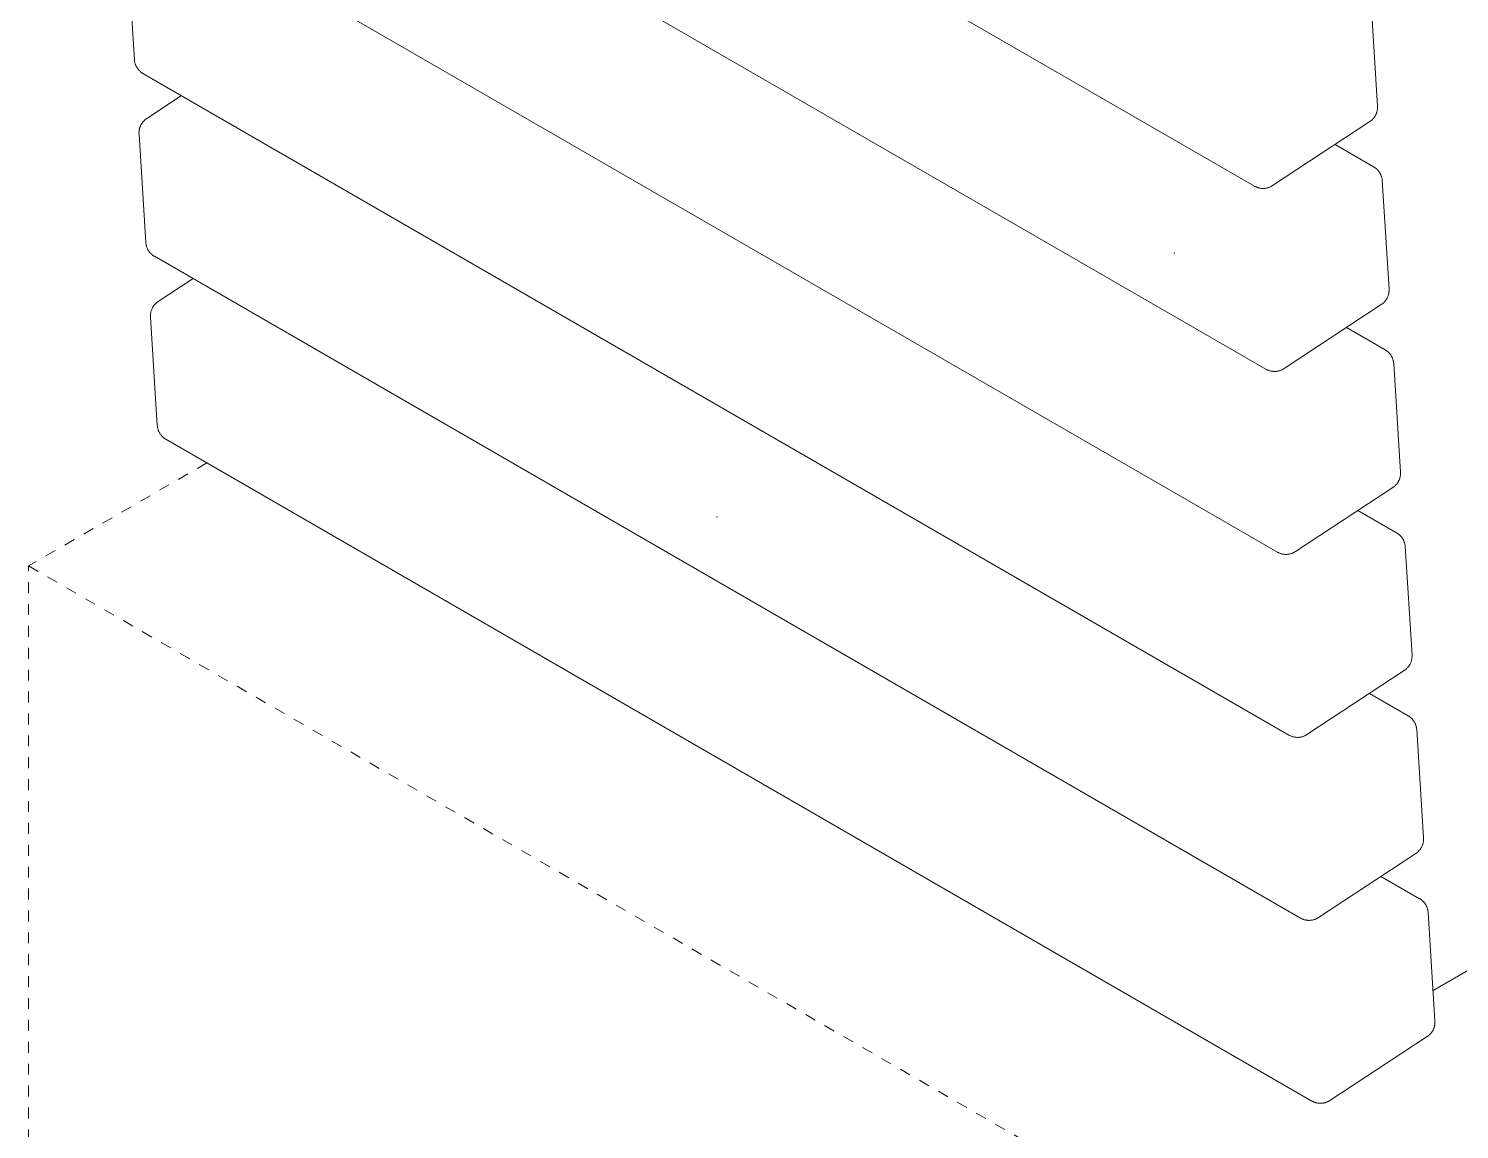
# Model space of a CAD drawing. Header units: inches. Extents: x 7 to 162, y -1 to 92.
# Drawn here: x 108.32 to 121.4, y 39.45 to 49.51 of the extents above; entities that cross this region are included whole.
import ezdxf

# ---------------------------------------------------------------- set-up
doc = ezdxf.new("R2010")
doc.units = ezdxf.units.IN
doc.header["$PDSIZE"] = -1
doc.linetypes.add('HIDDEN', pattern=[1.905, 1.27, -0.635])
doc.layers.add('ZANO_R', color=7, linetype='Continuous', lineweight=0)
doc.layers.add('ZANO_R_przerywana', color=250, linetype='HIDDEN', lineweight=0)

msp = doc.modelspace()

# ---------------------------------------------------------------- linework, layer by layer
at = {"layer": 'ZANO_R'}
for p, q in [((119.52345, 48.07204), (109.05087, 54.11838)), ((119.62836, 46.40012), (109.15579, 52.44647)), ((119.73328, 44.72821), (109.2607, 50.77456)), ((109.28715, 49.22923), (109.22498, 50.21999)), ((120.58641, 49.79423), (120.64859, 48.80347)), ((109.28757, 49.22389), (109.28715, 49.22923)), ((109.28818, 49.21858), (109.28757, 49.22389)), ((109.28897, 49.21329), (109.28818, 49.21858)), ((109.28993, 49.20803), (109.28897, 49.21329)), ((109.29108, 49.2028), (109.28993, 49.20803)), ((109.2924, 49.19762), (109.29108, 49.2028)), ((109.29389, 49.19248), (109.2924, 49.19762)), ((109.29556, 49.1874), (109.29389, 49.19248)), ((109.2974, 49.18238), (109.29556, 49.1874)), ((109.29941, 49.17742), (109.2974, 49.18238)), ((109.30159, 49.17254), (109.29941, 49.17742)), ((109.30393, 49.16773), (109.30159, 49.17254)), ((109.30643, 49.163), (109.30393, 49.16773)), ((109.30909, 49.15836), (109.30643, 49.163)), ((109.31191, 49.15382), (109.30909, 49.15836)), ((109.31488, 49.14937), (109.31191, 49.15382)), ((109.318, 49.14503), (109.31488, 49.14937)), ((109.32127, 49.14079), (109.318, 49.14503)), ((109.32468, 49.13667), (109.32127, 49.14079)), ((109.32822, 49.13266), (109.32468, 49.13667)), ((109.3319, 49.12878), (109.32822, 49.13266)), ((109.33571, 49.12502), (109.3319, 49.12878)), ((109.33965, 49.1214), (109.33571, 49.12502)), ((109.3437, 49.11791), (109.33965, 49.1214)), ((109.34787, 49.11457), (109.3437, 49.11791)), ((109.35215, 49.11136), (109.34787, 49.11457)), ((109.35654, 49.1083), (109.35215, 49.11136)), ((109.36103, 49.1054), (109.35654, 49.1083)), ((109.36562, 49.10264), (109.36103, 49.1054)), ((119.8382, 43.0563), (109.36562, 49.10264)), ((109.40053, 48.68956), (109.71858, 48.89886)), ((120.64734, 48.77149), (120.6465, 48.76621)), ((120.648, 48.77679), (120.64734, 48.77149)), ((120.64848, 48.78211), (120.648, 48.77679)), ((120.64878, 48.78745), (120.64848, 48.78211)), ((120.64859, 48.80347), (120.64883, 48.79813)), ((120.64889, 48.79279), (120.64878, 48.78745)), ((120.64883, 48.79813), (120.64889, 48.79279)), ((109.35264, 48.64001), (109.3555, 48.64452)), ((109.3555, 48.64452), (109.35851, 48.64893)), ((109.35851, 48.64893), (109.36167, 48.65324)), ((109.36167, 48.65324), (109.36498, 48.65744)), ((109.36498, 48.65744), (109.36842, 48.66153)), ((109.36842, 48.66153), (109.372, 48.6655)), ((109.372, 48.6655), (109.37572, 48.66934)), ((109.37572, 48.66934), (109.37956, 48.67305)), ((109.37956, 48.67305), (109.38352, 48.67663)), ((109.38352, 48.67663), (109.38761, 48.68008)), ((109.38761, 48.68008), (109.39181, 48.68339)), ((109.39181, 48.68339), (109.39611, 48.68655)), ((109.39611, 48.68655), (109.40053, 48.68956)), ((120.57795, 48.66199), (119.68884, 48.07687)), ((120.58237, 48.665), (120.57795, 48.66199)), ((120.58667, 48.66816), (120.58237, 48.665)), ((120.59087, 48.67147), (120.58667, 48.66816)), ((120.59496, 48.67491), (120.59087, 48.67147)), ((120.59892, 48.6785), (120.59496, 48.67491)), ((120.60276, 48.68221), (120.59892, 48.6785)), ((120.60648, 48.68605), (120.60276, 48.68221)), ((120.61006, 48.69002), (120.60648, 48.68605)), ((120.6135, 48.6941), (120.61006, 48.69002)), ((120.61681, 48.6983), (120.6135, 48.6941)), ((120.61997, 48.70261), (120.61681, 48.6983)), ((120.62298, 48.70703), (120.61997, 48.70261)), ((120.62584, 48.71154), (120.62298, 48.70703)), ((120.62854, 48.71615), (120.62584, 48.71154)), ((120.63109, 48.72085), (120.62854, 48.71615)), ((120.63348, 48.72563), (120.63109, 48.72085)), ((120.6357, 48.73049), (120.63348, 48.72563)), ((120.63776, 48.73542), (120.6357, 48.73049)), ((120.63965, 48.74042), (120.63776, 48.73542)), ((120.64137, 48.74548), (120.63965, 48.74042)), ((120.64291, 48.75059), (120.64137, 48.74548)), ((120.64428, 48.75576), (120.64291, 48.75059)), ((120.64548, 48.76097), (120.64428, 48.75576)), ((120.6465, 48.76621), (120.64548, 48.76097)), ((109.32959, 48.55876), (109.3297, 48.5641)), ((109.32965, 48.55341), (109.32959, 48.55876)), ((109.32989, 48.54808), (109.32965, 48.55341)), ((109.3297, 48.5641), (109.33, 48.56944)), ((109.39207, 47.55731), (109.32989, 48.54808)), ((109.33, 48.56944), (109.33048, 48.57476)), ((109.33048, 48.57476), (109.33114, 48.58006)), ((109.33114, 48.58006), (109.33198, 48.58534)), ((109.33198, 48.58534), (109.333, 48.59058)), ((109.333, 48.59058), (109.3342, 48.59579)), ((109.3342, 48.59579), (109.33557, 48.60096)), ((109.33557, 48.60096), (109.33711, 48.60607)), ((109.33711, 48.60607), (109.33883, 48.61113)), ((109.33883, 48.61113), (109.34072, 48.61613)), ((109.34072, 48.61613), (109.34278, 48.62106)), ((109.34278, 48.62106), (109.345, 48.62592)), ((109.345, 48.62592), (109.34739, 48.6307)), ((109.34739, 48.6307), (109.34994, 48.6354)), ((109.34994, 48.6354), (109.35264, 48.64001)), ((120.2599, 48.45268), (120.61286, 48.2489)), ((120.61286, 48.2489), (120.61745, 48.24615)), ((120.61745, 48.24615), (120.62194, 48.24325)), ((120.62194, 48.24325), (120.62633, 48.24019)), ((120.62633, 48.24019), (120.63061, 48.23698)), ((120.63061, 48.23698), (120.63478, 48.23364)), ((120.63478, 48.23364), (120.63883, 48.23015)), ((120.63883, 48.23015), (120.64277, 48.22652)), ((120.64277, 48.22652), (120.64658, 48.22277)), ((120.64658, 48.22277), (120.65026, 48.21889)), ((120.65026, 48.21889), (120.6538, 48.21488)), ((120.6538, 48.21488), (120.65721, 48.21076)), ((120.65721, 48.21076), (120.66048, 48.20652)), ((120.66048, 48.20652), (120.6636, 48.20218)), ((120.6636, 48.20218), (120.66657, 48.19773)), ((120.66657, 48.19773), (120.66939, 48.19319)), ((120.66939, 48.19319), (120.67205, 48.18855)), ((120.67205, 48.18855), (120.67455, 48.18382)), ((120.67455, 48.18382), (120.67689, 48.17901)), ((120.67689, 48.17901), (120.67907, 48.17412)), ((120.67907, 48.17412), (120.68108, 48.16917)), ((120.68108, 48.16917), (120.68292, 48.16415)), ((120.68292, 48.16415), (120.68459, 48.15906)), ((120.68459, 48.15906), (120.68608, 48.15393)), ((120.68608, 48.15393), (120.6874, 48.14875)), ((120.6874, 48.14875), (120.68855, 48.14352)), ((120.68855, 48.14352), (120.68951, 48.13826)), ((120.68951, 48.13826), (120.6903, 48.13297)), ((120.6903, 48.13297), (120.69091, 48.12765)), ((120.69091, 48.12765), (120.69133, 48.12232)), ((120.69133, 48.12232), (120.7535, 47.13156)), ((119.52821, 48.0694), (119.52345, 48.07204)), ((119.53306, 48.06692), (119.52821, 48.0694)), ((119.53799, 48.06462), (119.53306, 48.06692)), ((119.543, 48.06248), (119.53799, 48.06462)), ((119.54808, 48.06052), (119.543, 48.06248)), ((119.55322, 48.05874), (119.54808, 48.06052)), ((119.55842, 48.05714), (119.55322, 48.05874)), ((119.56368, 48.05572), (119.55842, 48.05714)), ((119.56898, 48.05447), (119.56368, 48.05572)), ((119.57432, 48.05342), (119.56898, 48.05447)), ((119.57969, 48.05255), (119.57432, 48.05342)), ((119.58509, 48.05186), (119.57969, 48.05255)), ((119.59051, 48.05136), (119.58509, 48.05186)), ((119.59594, 48.05105), (119.59051, 48.05136)), ((119.60139, 48.05093), (119.59594, 48.05105)), ((119.60683, 48.05099), (119.60139, 48.05093)), ((119.61227, 48.05125), (119.60683, 48.05099)), ((119.61769, 48.05169), (119.61227, 48.05125)), ((119.6231, 48.05232), (119.61769, 48.05169)), ((119.62848, 48.05313), (119.6231, 48.05232)), ((119.63383, 48.05413), (119.62848, 48.05313)), ((119.63915, 48.05531), (119.63383, 48.05413)), ((119.64442, 48.05668), (119.63915, 48.05531)), ((119.64963, 48.05823), (119.64442, 48.05668)), ((119.6548, 48.05996), (119.64963, 48.05823)), ((119.6599, 48.06186), (119.6548, 48.05996)), ((119.66493, 48.06394), (119.6599, 48.06186)), ((119.66988, 48.06619), (119.66493, 48.06394)), ((119.67476, 48.06861), (119.66988, 48.06619)), ((119.67955, 48.0712), (119.67476, 48.06861)), ((119.68424, 48.07396), (119.67955, 48.0712)), ((119.68884, 48.07687), (119.68424, 48.07396)), ((109.39249, 47.55198), (109.39207, 47.55731)), ((109.3931, 47.54667), (109.39249, 47.55198)), ((109.39388, 47.54138), (109.3931, 47.54667)), ((109.39485, 47.53612), (109.39388, 47.54138)), ((109.39599, 47.53089), (109.39485, 47.53612)), ((109.39731, 47.52571), (109.39599, 47.53089)), ((109.39881, 47.52057), (109.39731, 47.52571)), ((109.40048, 47.51549), (109.39881, 47.52057)), ((109.40232, 47.51047), (109.40048, 47.51549)), ((109.40433, 47.50551), (109.40232, 47.51047)), ((109.4065, 47.50063), (109.40433, 47.50551)), ((109.40885, 47.49582), (109.4065, 47.50063)), ((109.41135, 47.49109), (109.40885, 47.49582)), ((109.41401, 47.48645), (109.41135, 47.49109)), ((109.41683, 47.48191), (109.41401, 47.48645)), ((109.4198, 47.47746), (109.41683, 47.48191)), ((109.42292, 47.47311), (109.4198, 47.47746)), ((109.42619, 47.46888), (109.42292, 47.47311)), ((109.42959, 47.46475), (109.42619, 47.46888)), ((109.43314, 47.46075), (109.42959, 47.46475)), ((109.43682, 47.45687), (109.43314, 47.46075)), ((109.44063, 47.45311), (109.43682, 47.45687)), ((109.44456, 47.44949), (109.44063, 47.45311)), ((109.44862, 47.446), (109.44456, 47.44949)), ((109.45279, 47.44265), (109.44862, 47.446)), ((109.45707, 47.43945), (109.45279, 47.44265)), ((109.46146, 47.43639), (109.45707, 47.43945)), ((109.46595, 47.43348), (109.46146, 47.43639)), ((109.47054, 47.43073), (109.46595, 47.43348)), ((119.94311, 41.38439), (109.47054, 47.43073)), ((109.50544, 47.01765), (109.82349, 47.22695)), ((120.74628, 47.07357), (120.74456, 47.06851)), ((120.74783, 47.07868), (120.74628, 47.07357)), ((120.7492, 47.08385), (120.74783, 47.07868)), ((120.7504, 47.08905), (120.7492, 47.08385)), ((120.75141, 47.0943), (120.7504, 47.08905)), ((120.75225, 47.09958), (120.75141, 47.0943)), ((120.75291, 47.10488), (120.75225, 47.09958)), ((120.75339, 47.1102), (120.75291, 47.10488)), ((120.75369, 47.11554), (120.75339, 47.1102)), ((120.7535, 47.13156), (120.75375, 47.12622)), ((120.75381, 47.12088), (120.75369, 47.11554)), ((120.75375, 47.12622), (120.75381, 47.12088)), ((109.44375, 46.93922), (109.44564, 46.94422)), ((109.44564, 46.94422), (109.4477, 46.94915)), ((109.4477, 46.94915), (109.44992, 46.95401)), ((109.44992, 46.95401), (109.45231, 46.95879)), ((109.45231, 46.95879), (109.45485, 46.96349)), ((109.45485, 46.96349), (109.45756, 46.96809)), ((109.45756, 46.96809), (109.46042, 46.97261)), ((109.46042, 46.97261), (109.46343, 46.97702)), ((109.46343, 46.97702), (109.46659, 46.98133)), ((109.46659, 46.98133), (109.46989, 46.98553)), ((109.46989, 46.98553), (109.47334, 46.98962)), ((109.47334, 46.98962), (109.47692, 46.99358)), ((109.47692, 46.99358), (109.48063, 46.99743)), ((109.48063, 46.99743), (109.48447, 47.00114)), ((109.48447, 47.00114), (109.48844, 47.00472)), ((109.48844, 47.00472), (109.49252, 47.00817)), ((109.49252, 47.00817), (109.49672, 47.01147)), ((109.49672, 47.01147), (109.50103, 47.01463)), ((109.50103, 47.01463), (109.50544, 47.01765)), ((120.68287, 46.99008), (119.79376, 46.40496)), ((120.68728, 46.99309), (120.68287, 46.99008)), ((120.69159, 46.99625), (120.68728, 46.99309)), ((120.69579, 46.99956), (120.69159, 46.99625)), ((120.69987, 47.003), (120.69579, 46.99956)), ((120.70384, 47.00658), (120.69987, 47.003)), ((120.70768, 47.0103), (120.70384, 47.00658)), ((120.71139, 47.01414), (120.70768, 47.0103)), ((120.71498, 47.01811), (120.71139, 47.01414)), ((120.71842, 47.02219), (120.71498, 47.01811)), ((120.72172, 47.02639), (120.71842, 47.02219)), ((120.72488, 47.0307), (120.72172, 47.02639)), ((120.72789, 47.03512), (120.72488, 47.0307)), ((120.73076, 47.03963), (120.72789, 47.03512)), ((120.73346, 47.04424), (120.73076, 47.03963)), ((120.73601, 47.04894), (120.73346, 47.04424)), ((120.73839, 47.05372), (120.73601, 47.04894)), ((120.74062, 47.05858), (120.73839, 47.05372)), ((120.74268, 47.06351), (120.74062, 47.05858)), ((120.74456, 47.06851), (120.74268, 47.06351)), ((109.4345, 46.88685), (109.43462, 46.89219)), ((109.43457, 46.8815), (109.4345, 46.88685)), ((109.43481, 46.87616), (109.43457, 46.8815)), ((109.43462, 46.89219), (109.43492, 46.89752)), ((109.49698, 45.8854), (109.43481, 46.87616)), ((109.43492, 46.89752), (109.4354, 46.90285)), ((109.4354, 46.90285), (109.43606, 46.90815)), ((109.43606, 46.90815), (109.4369, 46.91343)), ((109.4369, 46.91343), (109.43792, 46.91867)), ((109.43792, 46.91867), (109.43911, 46.92388)), ((109.43911, 46.92388), (109.44048, 46.92904)), ((109.44048, 46.92904), (109.44203, 46.93416)), ((109.44203, 46.93416), (109.44375, 46.93922)), ((120.36482, 46.78077), (120.71778, 46.57699)), ((120.71778, 46.57699), (120.72236, 46.57424)), ((120.72236, 46.57424), (120.72685, 46.57133)), ((120.72685, 46.57133), (120.73124, 46.56828)), ((120.73124, 46.56828), (120.73552, 46.56507)), ((120.73552, 46.56507), (120.7397, 46.56172)), ((120.7397, 46.56172), (120.74375, 46.55824)), ((120.74375, 46.55824), (120.74769, 46.55461)), ((120.74769, 46.55461), (120.75149, 46.55086)), ((120.75149, 46.55086), (120.75517, 46.54697)), ((120.75517, 46.54697), (120.75872, 46.54297)), ((120.75872, 46.54297), (120.76213, 46.53885)), ((120.76213, 46.53885), (120.76539, 46.53461)), ((120.76539, 46.53461), (120.76851, 46.53027)), ((120.76851, 46.53027), (120.77148, 46.52582)), ((120.77148, 46.52582), (120.7743, 46.52127)), ((120.7743, 46.52127), (120.77696, 46.51663)), ((120.77696, 46.51663), (120.77947, 46.51191)), ((120.77947, 46.51191), (120.78181, 46.5071)), ((120.78181, 46.5071), (120.78399, 46.50221)), ((120.78399, 46.50221), (120.786, 46.49726)), ((120.786, 46.49726), (120.78784, 46.49223)), ((120.78784, 46.49223), (120.7895, 46.48715)), ((120.7895, 46.48715), (120.791, 46.48202)), ((120.791, 46.48202), (120.79232, 46.47683)), ((120.79232, 46.47683), (120.79346, 46.47161)), ((120.79346, 46.47161), (120.79443, 46.46635)), ((120.79443, 46.46635), (120.79522, 46.46106)), ((120.79522, 46.46106), (120.79582, 46.45574)), ((120.79582, 46.45574), (120.79625, 46.45041)), ((120.79625, 46.45041), (120.85842, 45.45965)), ((119.63312, 46.39748), (119.62836, 46.40012)), ((119.63797, 46.39501), (119.63312, 46.39748)), ((119.6429, 46.3927), (119.63797, 46.39501)), ((119.64791, 46.39057), (119.6429, 46.3927)), ((119.65299, 46.38861), (119.64791, 46.39057)), ((119.65814, 46.38683), (119.65299, 46.38861)), ((119.66334, 46.38523), (119.65814, 46.38683)), ((119.66859, 46.3838), (119.66334, 46.38523)), ((119.67389, 46.38256), (119.66859, 46.3838)), ((119.67923, 46.38151), (119.67389, 46.38256)), ((119.68461, 46.38063), (119.67923, 46.38151)), ((119.69001, 46.37995), (119.68461, 46.38063)), ((119.69543, 46.37945), (119.69001, 46.37995)), ((119.70086, 46.37914), (119.69543, 46.37945)), ((119.7063, 46.37902), (119.70086, 46.37914)), ((119.71175, 46.37908), (119.7063, 46.37902)), ((119.71718, 46.37933), (119.71175, 46.37908)), ((119.72261, 46.37978), (119.71718, 46.37933)), ((119.72802, 46.3804), (119.72261, 46.37978)), ((119.7334, 46.38122), (119.72802, 46.3804)), ((119.73875, 46.38222), (119.7334, 46.38122)), ((119.74406, 46.3834), (119.73875, 46.38222)), ((119.74933, 46.38477), (119.74406, 46.3834)), ((119.75455, 46.38632), (119.74933, 46.38477)), ((119.75971, 46.38804), (119.75455, 46.38632)), ((119.76481, 46.38995), (119.75971, 46.38804)), ((119.76984, 46.39203), (119.76481, 46.38995)), ((119.7748, 46.39428), (119.76984, 46.39203)), ((119.77967, 46.3967), (119.7748, 46.39428)), ((119.78446, 46.39929), (119.77967, 46.3967)), ((119.78916, 46.40204), (119.78446, 46.39929)), ((119.79376, 46.40496), (119.78916, 46.40204)), ((109.49741, 45.88007), (109.49698, 45.8854)), ((109.49801, 45.87476), (109.49741, 45.88007)), ((109.4988, 45.86947), (109.49801, 45.87476)), ((109.49977, 45.8642), (109.4988, 45.86947)), ((109.50091, 45.85898), (109.49977, 45.8642)), ((109.50223, 45.8538), (109.50091, 45.85898)), ((109.50372, 45.84866), (109.50223, 45.8538)), ((109.50539, 45.84358), (109.50372, 45.84866)), ((109.50723, 45.83856), (109.50539, 45.84358)), ((109.50924, 45.8336), (109.50723, 45.83856)), ((109.51142, 45.82871), (109.50924, 45.8336)), ((109.51376, 45.82391), (109.51142, 45.82871)), ((109.51627, 45.81918), (109.51376, 45.82391)), ((109.51893, 45.81454), (109.51627, 45.81918)), ((109.52175, 45.80999), (109.51893, 45.81454)), ((109.52472, 45.80555), (109.52175, 45.80999)), ((109.52784, 45.8012), (109.52472, 45.80555)), ((109.5311, 45.79696), (109.52784, 45.8012)), ((109.53451, 45.79284), (109.5311, 45.79696)), ((109.53806, 45.78884), (109.53451, 45.79284)), ((109.54174, 45.78496), (109.53806, 45.78884)), ((109.54554, 45.7812), (109.54174, 45.78496)), ((109.54948, 45.77758), (109.54554, 45.7812)), ((109.55353, 45.77409), (109.54948, 45.77758)), ((109.5577, 45.77074), (109.55353, 45.77409)), ((109.56199, 45.76754), (109.5577, 45.77074)), ((109.56638, 45.76448), (109.56199, 45.76754)), ((109.57087, 45.76157), (109.56638, 45.76448)), ((109.57545, 45.75882), (109.57087, 45.76157)), ((120.04803, 39.71247), (109.57545, 45.75882)), ((120.83838, 45.37233), (120.83567, 45.36772)), ((120.84092, 45.37702), (120.83838, 45.37233)), ((120.84331, 45.3818), (120.84092, 45.37702)), ((120.84553, 45.38666), (120.84331, 45.3818)), ((120.84759, 45.3916), (120.84553, 45.38666)), ((120.84948, 45.39659), (120.84759, 45.3916)), ((120.8512, 45.40165), (120.84948, 45.39659)), ((120.85274, 45.40677), (120.8512, 45.40165)), ((120.85412, 45.41193), (120.85274, 45.40677)), ((120.85531, 45.41714), (120.85412, 45.41193)), ((120.85633, 45.42239), (120.85531, 45.41714)), ((120.85717, 45.42766), (120.85633, 45.42239)), ((120.85783, 45.43297), (120.85717, 45.42766)), ((120.85831, 45.43829), (120.85783, 45.43297)), ((120.85861, 45.44362), (120.85831, 45.43829)), ((120.85842, 45.45965), (120.85866, 45.45431)), ((120.85873, 45.44897), (120.85861, 45.44362)), ((120.85866, 45.45431), (120.85873, 45.44897)), ((120.78779, 45.31817), (119.89867, 44.73305)), ((120.7922, 45.32118), (120.78779, 45.31817)), ((120.79651, 45.32434), (120.7922, 45.32118)), ((120.80071, 45.32764), (120.79651, 45.32434)), ((120.80479, 45.33109), (120.80071, 45.32764)), ((120.80876, 45.33467), (120.80479, 45.33109)), ((120.8126, 45.33839), (120.80876, 45.33467)), ((120.81631, 45.34223), (120.8126, 45.33839)), ((120.81989, 45.3462), (120.81631, 45.34223)), ((120.82334, 45.35028), (120.81989, 45.3462)), ((120.82664, 45.35448), (120.82334, 45.35028)), ((120.8298, 45.35879), (120.82664, 45.35448)), ((120.83281, 45.3632), (120.8298, 45.35879)), ((120.83567, 45.36772), (120.83281, 45.3632)), ((120.46974, 45.10886), (120.82269, 44.90508)), ((120.82269, 44.90508), (120.82728, 44.90233)), ((120.82728, 44.90233), (120.83177, 44.89942)), ((120.83177, 44.89942), (120.83616, 44.89636)), ((120.83616, 44.89636), (120.84044, 44.89316)), ((120.84044, 44.89316), (120.84461, 44.88981)), ((120.84461, 44.88981), (120.84867, 44.88632)), ((120.84867, 44.88632), (120.8526, 44.8827)), ((120.8526, 44.8827), (120.85641, 44.87894)), ((120.85641, 44.87894), (120.86009, 44.87506)), ((120.86009, 44.87506), (120.86364, 44.87106)), ((120.86364, 44.87106), (120.86704, 44.86694)), ((120.86704, 44.86694), (120.87031, 44.8627)), ((120.87031, 44.8627), (120.87343, 44.85836)), ((120.87343, 44.85836), (120.8764, 44.85391)), ((120.8764, 44.85391), (120.87922, 44.84936)), ((120.87922, 44.84936), (120.88188, 44.84472)), ((119.73804, 44.72557), (119.73328, 44.72821)), ((119.74289, 44.7231), (119.73804, 44.72557)), ((119.74782, 44.72079), (119.74289, 44.7231)), ((119.75283, 44.71866), (119.74782, 44.72079)), ((119.75791, 44.7167), (119.75283, 44.71866)), ((119.86973, 44.71804), (119.86463, 44.71613)), ((119.87476, 44.72012), (119.86973, 44.71804)), ((119.87972, 44.72237), (119.87476, 44.72012)), ((119.88459, 44.72479), (119.87972, 44.72237)), ((119.88938, 44.72738), (119.88459, 44.72479)), ((119.89408, 44.73013), (119.88938, 44.72738)), ((119.89867, 44.73305), (119.89408, 44.73013)), ((120.88188, 44.84472), (120.88438, 44.84)), ((120.88438, 44.84), (120.88673, 44.83519)), ((120.88673, 44.83519), (120.8889, 44.8303)), ((120.8889, 44.8303), (120.89091, 44.82534)), ((120.89091, 44.82534), (120.89275, 44.82032)), ((120.89275, 44.82032), (120.89442, 44.81524)), ((120.89442, 44.81524), (120.89592, 44.8101)), ((120.89592, 44.8101), (120.89724, 44.80492)), ((120.89724, 44.80492), (120.89838, 44.7997)), ((120.89838, 44.7997), (120.89935, 44.79444)), ((120.89935, 44.79444), (120.90013, 44.78914)), ((120.90013, 44.78914), (120.90074, 44.78383)), ((120.90074, 44.78383), (120.90116, 44.7785)), ((120.90116, 44.7785), (120.96334, 43.78774)), ((119.76305, 44.71492), (119.75791, 44.7167)), ((119.76825, 44.71331), (119.76305, 44.71492)), ((119.77351, 44.71189), (119.76825, 44.71331)), ((119.77881, 44.71065), (119.77351, 44.71189)), ((119.78415, 44.70959), (119.77881, 44.71065)), ((119.78952, 44.70872), (119.78415, 44.70959)), ((119.79492, 44.70804), (119.78952, 44.70872)), ((119.80034, 44.70754), (119.79492, 44.70804)), ((119.80578, 44.70723), (119.80034, 44.70754)), ((119.81122, 44.7071), (119.80578, 44.70723)), ((119.81666, 44.70717), (119.81122, 44.7071)), ((119.8221, 44.70742), (119.81666, 44.70717)), ((119.82753, 44.70786), (119.8221, 44.70742)), ((119.83293, 44.70849), (119.82753, 44.70786)), ((119.83832, 44.70931), (119.83293, 44.70849)), ((119.84367, 44.71031), (119.83832, 44.70931)), ((119.84898, 44.71149), (119.84367, 44.71031)), ((119.85425, 44.71286), (119.84898, 44.71149)), ((119.85947, 44.7144), (119.85425, 44.71286)), ((119.86463, 44.71613), (119.85947, 44.7144)), ((127.0471, 44.12493), (121.15563, 40.72348)), ((120.92481, 43.67428), (120.92123, 43.67032)), ((120.92825, 43.67837), (120.92481, 43.67428)), ((120.93156, 43.68257), (120.92825, 43.67837)), ((120.93472, 43.68688), (120.93156, 43.68257)), ((120.93773, 43.69129), (120.93472, 43.68688)), ((120.94059, 43.69581), (120.93773, 43.69129)), ((120.94329, 43.70041), (120.94059, 43.69581)), ((120.94584, 43.70511), (120.94329, 43.70041)), ((120.94823, 43.70989), (120.94584, 43.70511)), ((120.95045, 43.71475), (120.94823, 43.70989)), ((120.95251, 43.71968), (120.95045, 43.71475)), ((120.9544, 43.72468), (120.95251, 43.71968)), ((120.95612, 43.72974), (120.9544, 43.72468)), ((120.95766, 43.73486), (120.95612, 43.72974)), ((120.95903, 43.74002), (120.95766, 43.73486)), ((120.96023, 43.74523), (120.95903, 43.74002)), ((120.96125, 43.75048), (120.96023, 43.74523)), ((120.96209, 43.75575), (120.96125, 43.75048)), ((120.96275, 43.76106), (120.96209, 43.75575)), ((120.96323, 43.76638), (120.96275, 43.76106)), ((120.96353, 43.77171), (120.96323, 43.76638)), ((120.96334, 43.78774), (120.96358, 43.7824)), ((120.96364, 43.77705), (120.96353, 43.77171)), ((120.96358, 43.7824), (120.96364, 43.77705)), ((120.8927, 43.64625), (120.00359, 43.06113)), ((120.89712, 43.64927), (120.8927, 43.64625)), ((120.90142, 43.65243), (120.89712, 43.64927)), ((120.90562, 43.65573), (120.90142, 43.65243)), ((120.90971, 43.65918), (120.90562, 43.65573)), ((120.91367, 43.66276), (120.90971, 43.65918)), ((120.91751, 43.66647), (120.91367, 43.66276)), ((120.92123, 43.67032), (120.91751, 43.66647)), ((120.57465, 43.43695), (120.92761, 43.23317)), ((120.92761, 43.23317), (120.9322, 43.23042)), ((120.9322, 43.23042), (120.93669, 43.22751)), ((120.93669, 43.22751), (120.94108, 43.22445)), ((120.94108, 43.22445), (120.94536, 43.22125)), ((120.94536, 43.22125), (120.94953, 43.2179)), ((120.94953, 43.2179), (120.95358, 43.21441)), ((120.95358, 43.21441), (120.95752, 43.21079)), ((120.95752, 43.21079), (120.96133, 43.20703)), ((120.96133, 43.20703), (120.96501, 43.20315)), ((120.96501, 43.20315), (120.96855, 43.19915)), ((120.96855, 43.19915), (120.97196, 43.19502)), ((120.97196, 43.19502), (120.97523, 43.19079)), ((120.97523, 43.19079), (120.97835, 43.18644)), ((120.97835, 43.18644), (120.98132, 43.182)), ((120.98132, 43.182), (120.98414, 43.17745)), ((120.98414, 43.17745), (120.9868, 43.17281)), ((120.9868, 43.17281), (120.9893, 43.16808)), ((120.9893, 43.16808), (120.99164, 43.16327)), ((120.99164, 43.16327), (120.99382, 43.15839)), ((120.99382, 43.15839), (120.99583, 43.15343)), ((120.99583, 43.15343), (120.99767, 43.14841)), ((119.84296, 43.05366), (119.8382, 43.0563)), ((119.84781, 43.05119), (119.84296, 43.05366)), ((119.85274, 43.04888), (119.84781, 43.05119)), ((119.85775, 43.04675), (119.85274, 43.04888)), ((119.86282, 43.04479), (119.85775, 43.04675)), ((119.86797, 43.04301), (119.86282, 43.04479)), ((119.87317, 43.0414), (119.86797, 43.04301)), ((119.87842, 43.03998), (119.87317, 43.0414)), ((119.88373, 43.03874), (119.87842, 43.03998)), ((119.88907, 43.03768), (119.88373, 43.03874)), ((119.89444, 43.03681), (119.88907, 43.03768)), ((119.89984, 43.03612), (119.89444, 43.03681)), ((119.90526, 43.03563), (119.89984, 43.03612)), ((119.91069, 43.03532), (119.90526, 43.03563)), ((119.91614, 43.03519), (119.91069, 43.03532)), ((119.92158, 43.03526), (119.91614, 43.03519)), ((119.92702, 43.03551), (119.92158, 43.03526)), ((119.93244, 43.03595), (119.92702, 43.03551)), ((119.93785, 43.03658), (119.93244, 43.03595)), ((119.94323, 43.03739), (119.93785, 43.03658)), ((119.94858, 43.03839), (119.94323, 43.03739)), ((119.9539, 43.03958), (119.94858, 43.03839)), ((119.95917, 43.04094), (119.9539, 43.03958)), ((119.96438, 43.04249), (119.95917, 43.04094)), ((119.96955, 43.04422), (119.96438, 43.04249)), ((119.97465, 43.04612), (119.96955, 43.04422)), ((119.97968, 43.0482), (119.97465, 43.04612)), ((119.98463, 43.05046), (119.97968, 43.0482)), ((119.98951, 43.05288), (119.98463, 43.05046)), ((119.9943, 43.05547), (119.98951, 43.05288)), ((119.99899, 43.05822), (119.9943, 43.05547)), ((120.00359, 43.06113), (119.99899, 43.05822)), ((120.99767, 43.14841), (120.99934, 43.14333)), ((120.99934, 43.14333), (121.00083, 43.13819)), ((121.00083, 43.13819), (121.00215, 43.13301)), ((121.00215, 43.13301), (121.0033, 43.12778)), ((121.0033, 43.12778), (121.00426, 43.12252)), ((121.00426, 43.12252), (121.00505, 43.11723)), ((121.00505, 43.11723), (121.00565, 43.11192)), ((121.00565, 43.11192), (121.00608, 43.10659)), ((121.00608, 43.10659), (121.06825, 42.11582)), ((121.06825, 42.11582), (121.0685, 42.11049)), ((121.06856, 42.10514), (121.06844, 42.0998)), ((121.0685, 42.11049), (121.06856, 42.10514)), ((120.99762, 41.97434), (120.10851, 41.38922)), ((121.00203, 41.97735), (120.99762, 41.97434)), ((121.00634, 41.98052), (121.00203, 41.97735)), ((121.01054, 41.98382), (121.00634, 41.98052)), ((121.01462, 41.98727), (121.01054, 41.98382)), ((121.01859, 41.99085), (121.01462, 41.98727)), ((121.02243, 41.99456), (121.01859, 41.99085)), ((121.02614, 41.9984), (121.02243, 41.99456)), ((121.02973, 42.00237), (121.02614, 41.9984)), ((121.03317, 42.00646), (121.02973, 42.00237)), ((121.03647, 42.01066), (121.03317, 42.00646)), ((121.03963, 42.01497), (121.03647, 42.01066)), ((121.04264, 42.01938), (121.03963, 42.01497)), ((121.0455, 42.02389), (121.04264, 42.01938)), ((121.04821, 42.0285), (121.0455, 42.02389)), ((121.05076, 42.0332), (121.04821, 42.0285)), ((121.05314, 42.03798), (121.05076, 42.0332)), ((121.05537, 42.04284), (121.05314, 42.03798)), ((121.05743, 42.04777), (121.05537, 42.04284)), ((121.05931, 42.05277), (121.05743, 42.04777)), ((121.06103, 42.05783), (121.05931, 42.05277)), ((121.06258, 42.06294), (121.06103, 42.05783)), ((121.06395, 42.06811), (121.06258, 42.06294)), ((121.06514, 42.07332), (121.06395, 42.06811)), ((121.06616, 42.07856), (121.06514, 42.07332)), ((121.067, 42.08384), (121.06616, 42.07856)), ((121.06766, 42.08914), (121.067, 42.08384)), ((121.06814, 42.09447), (121.06766, 42.08914)), ((121.06844, 42.0998), (121.06814, 42.09447)), ((120.67957, 41.76504), (121.03253, 41.56126)), ((121.03253, 41.56126), (121.03711, 41.5585)), ((121.03711, 41.5585), (121.0416, 41.5556)), ((121.0416, 41.5556), (121.04599, 41.55254)), ((121.04599, 41.55254), (121.05027, 41.54933)), ((121.05027, 41.54933), (121.05445, 41.54599)), ((121.05445, 41.54599), (121.0585, 41.5425)), ((121.0585, 41.5425), (121.06244, 41.53888)), ((121.06244, 41.53888), (121.06624, 41.53512)), ((121.06624, 41.53512), (121.06992, 41.53124)), ((121.06992, 41.53124), (121.07347, 41.52723)), ((121.07347, 41.52723), (121.07688, 41.52311)), ((121.07688, 41.52311), (121.08014, 41.51888)), ((121.08014, 41.51888), (121.08326, 41.51453)), ((121.08326, 41.51453), (121.08623, 41.51008)), ((121.08623, 41.51008), (121.08905, 41.50554)), ((121.08905, 41.50554), (121.09171, 41.5009)), ((121.09171, 41.5009), (121.09422, 41.49617)), ((121.09422, 41.49617), (121.09656, 41.49136)), ((121.09656, 41.49136), (121.09874, 41.48648)), ((121.09874, 41.48648), (121.10075, 41.48152)), ((121.10075, 41.48152), (121.10259, 41.4765)), ((121.10259, 41.4765), (121.10425, 41.47142)), ((121.10425, 41.47142), (121.10575, 41.46628)), ((121.10575, 41.46628), (121.10707, 41.4611)), ((121.10707, 41.4611), (121.10821, 41.45587)), ((121.10821, 41.45587), (121.10918, 41.45061)), ((121.10918, 41.45061), (121.10997, 41.44532)), ((119.94787, 41.38175), (119.94311, 41.38439)), ((119.95272, 41.37927), (119.94787, 41.38175)), ((119.95765, 41.37697), (119.95272, 41.37927)), ((119.96266, 41.37483), (119.95765, 41.37697)), ((119.96774, 41.37288), (119.96266, 41.37483)), ((119.97288, 41.37109), (119.96774, 41.37288)), ((119.97809, 41.36949), (119.97288, 41.37109)), ((119.98334, 41.36807), (119.97809, 41.36949)), ((119.98864, 41.36683), (119.98334, 41.36807)), ((119.99398, 41.36577), (119.98864, 41.36683)), ((119.99935, 41.3649), (119.99398, 41.36577)), ((120.00476, 41.36421), (119.99935, 41.3649)), ((120.01018, 41.36371), (120.00476, 41.36421)), ((120.01561, 41.3634), (120.01018, 41.36371)), ((120.02105, 41.36328), (120.01561, 41.3634)), ((120.0265, 41.36335), (120.02105, 41.36328)), ((120.03193, 41.3636), (120.0265, 41.36335)), ((120.03736, 41.36404), (120.03193, 41.3636)), ((120.04277, 41.36467), (120.03736, 41.36404)), ((120.04815, 41.36548), (120.04277, 41.36467)), ((120.0535, 41.36648), (120.04815, 41.36548)), ((120.05881, 41.36766), (120.0535, 41.36648)), ((120.06408, 41.36903), (120.05881, 41.36766)), ((120.0693, 41.37058), (120.06408, 41.36903)), ((120.07446, 41.37231), (120.0693, 41.37058)), ((120.07956, 41.37421), (120.07446, 41.37231)), ((120.08459, 41.37629), (120.07956, 41.37421)), ((120.08955, 41.37854), (120.08459, 41.37629)), ((120.09442, 41.38097), (120.08955, 41.37854)), ((120.09921, 41.38356), (120.09442, 41.38097)), ((120.10391, 41.38631), (120.09921, 41.38356)), ((120.10851, 41.38922), (120.10391, 41.38631)), ((121.10997, 41.44532), (121.11057, 41.44001)), ((121.11057, 41.44001), (121.111, 41.43467)), ((121.111, 41.43467), (121.17317, 40.44391)), ((121.17108, 40.40665), (121.17006, 40.40141)), ((121.17192, 40.41193), (121.17108, 40.40665)), ((121.17258, 40.41723), (121.17192, 40.41193)), ((121.17306, 40.42255), (121.17258, 40.41723)), ((121.17336, 40.42789), (121.17306, 40.42255)), ((121.17317, 40.44391), (121.17341, 40.43857)), ((121.17348, 40.43323), (121.17336, 40.42789)), ((121.17341, 40.43857), (121.17348, 40.43323)), ((121.10254, 40.30243), (120.21342, 39.71731)), ((121.10695, 40.30544), (121.10254, 40.30243)), ((121.11126, 40.3086), (121.10695, 40.30544)), ((121.11546, 40.31191), (121.11126, 40.3086)), ((121.11954, 40.31535), (121.11546, 40.31191)), ((121.12351, 40.31894), (121.11954, 40.31535)), ((121.12735, 40.32265), (121.12351, 40.31894)), ((121.13106, 40.32649), (121.12735, 40.32265)), ((121.13464, 40.33046), (121.13106, 40.32649)), ((121.13809, 40.33454), (121.13464, 40.33046)), ((121.14139, 40.33874), (121.13809, 40.33454)), ((121.14455, 40.34305), (121.14139, 40.33874)), ((121.14756, 40.34747), (121.14455, 40.34305)), ((121.15042, 40.35198), (121.14756, 40.34747)), ((121.15313, 40.35659), (121.15042, 40.35198)), ((121.15567, 40.36129), (121.15313, 40.35659)), ((121.15806, 40.36607), (121.15567, 40.36129)), ((121.16028, 40.37093), (121.15806, 40.36607)), ((121.16234, 40.37586), (121.16028, 40.37093)), ((121.16423, 40.38086), (121.16234, 40.37586)), ((121.16595, 40.38592), (121.16423, 40.38086)), ((121.16749, 40.39103), (121.16595, 40.38592)), ((121.16887, 40.3962), (121.16749, 40.39103)), ((121.17006, 40.40141), (121.16887, 40.3962)), ((120.05279, 39.70983), (120.04803, 39.71247)), ((120.05764, 39.70736), (120.05279, 39.70983)), ((120.06257, 39.70506), (120.05764, 39.70736)), ((120.06758, 39.70292), (120.06257, 39.70506)), ((120.07266, 39.70096), (120.06758, 39.70292)), ((120.0778, 39.69918), (120.07266, 39.70096)), ((120.083, 39.69758), (120.0778, 39.69918)), ((120.08826, 39.69615), (120.083, 39.69758)), ((120.09356, 39.69491), (120.08826, 39.69615)), ((120.0989, 39.69386), (120.09356, 39.69491)), ((120.10427, 39.69299), (120.0989, 39.69386)), ((120.10967, 39.6923), (120.10427, 39.69299)), ((120.11509, 39.6918), (120.10967, 39.6923)), ((120.12053, 39.69149), (120.11509, 39.6918)), ((120.12597, 39.69137), (120.12053, 39.69149)), ((120.13141, 39.69143), (120.12597, 39.69137)), ((120.13685, 39.69169), (120.13141, 39.69143)), ((120.14228, 39.69213), (120.13685, 39.69169)), ((120.14768, 39.69275), (120.14228, 39.69213)), ((120.15307, 39.69357), (120.14768, 39.69275)), ((120.15842, 39.69457), (120.15307, 39.69357)), ((120.16373, 39.69575), (120.15842, 39.69457)), ((120.169, 39.69712), (120.16373, 39.69575)), ((120.17422, 39.69867), (120.169, 39.69712)), ((120.17938, 39.7004), (120.17422, 39.69867)), ((120.18448, 39.7023), (120.17938, 39.7004)), ((120.18951, 39.70438), (120.18448, 39.7023)), ((120.19447, 39.70663), (120.18951, 39.70438)), ((120.19934, 39.70905), (120.19447, 39.70663)), ((120.20413, 39.71164), (120.19934, 39.70905)), ((120.20883, 39.7144), (120.20413, 39.71164)), ((120.21342, 39.71731), (120.20883, 39.7144))]:
    msp.add_line(p, q, dxfattribs=at)
for p in [(118.79002, 47.46238), (118.79002, 47.46238), (114.61213, 45.05027)]:
    msp.add_point(p, dxfattribs=at)
at = {"layer": 'ZANO_R_przerywana', "ltscale": 0.05}
for p, q in [((109.95001, 45.54257), (108.32101, 44.60207)), ((108.32101, 44.60207), (119.46205, 38.16979)), ((108.32101, 34.95365), (108.32101, 44.60207))]:
    msp.add_line(p, q, dxfattribs=at)

doc.saveas('drawing.dxf')
